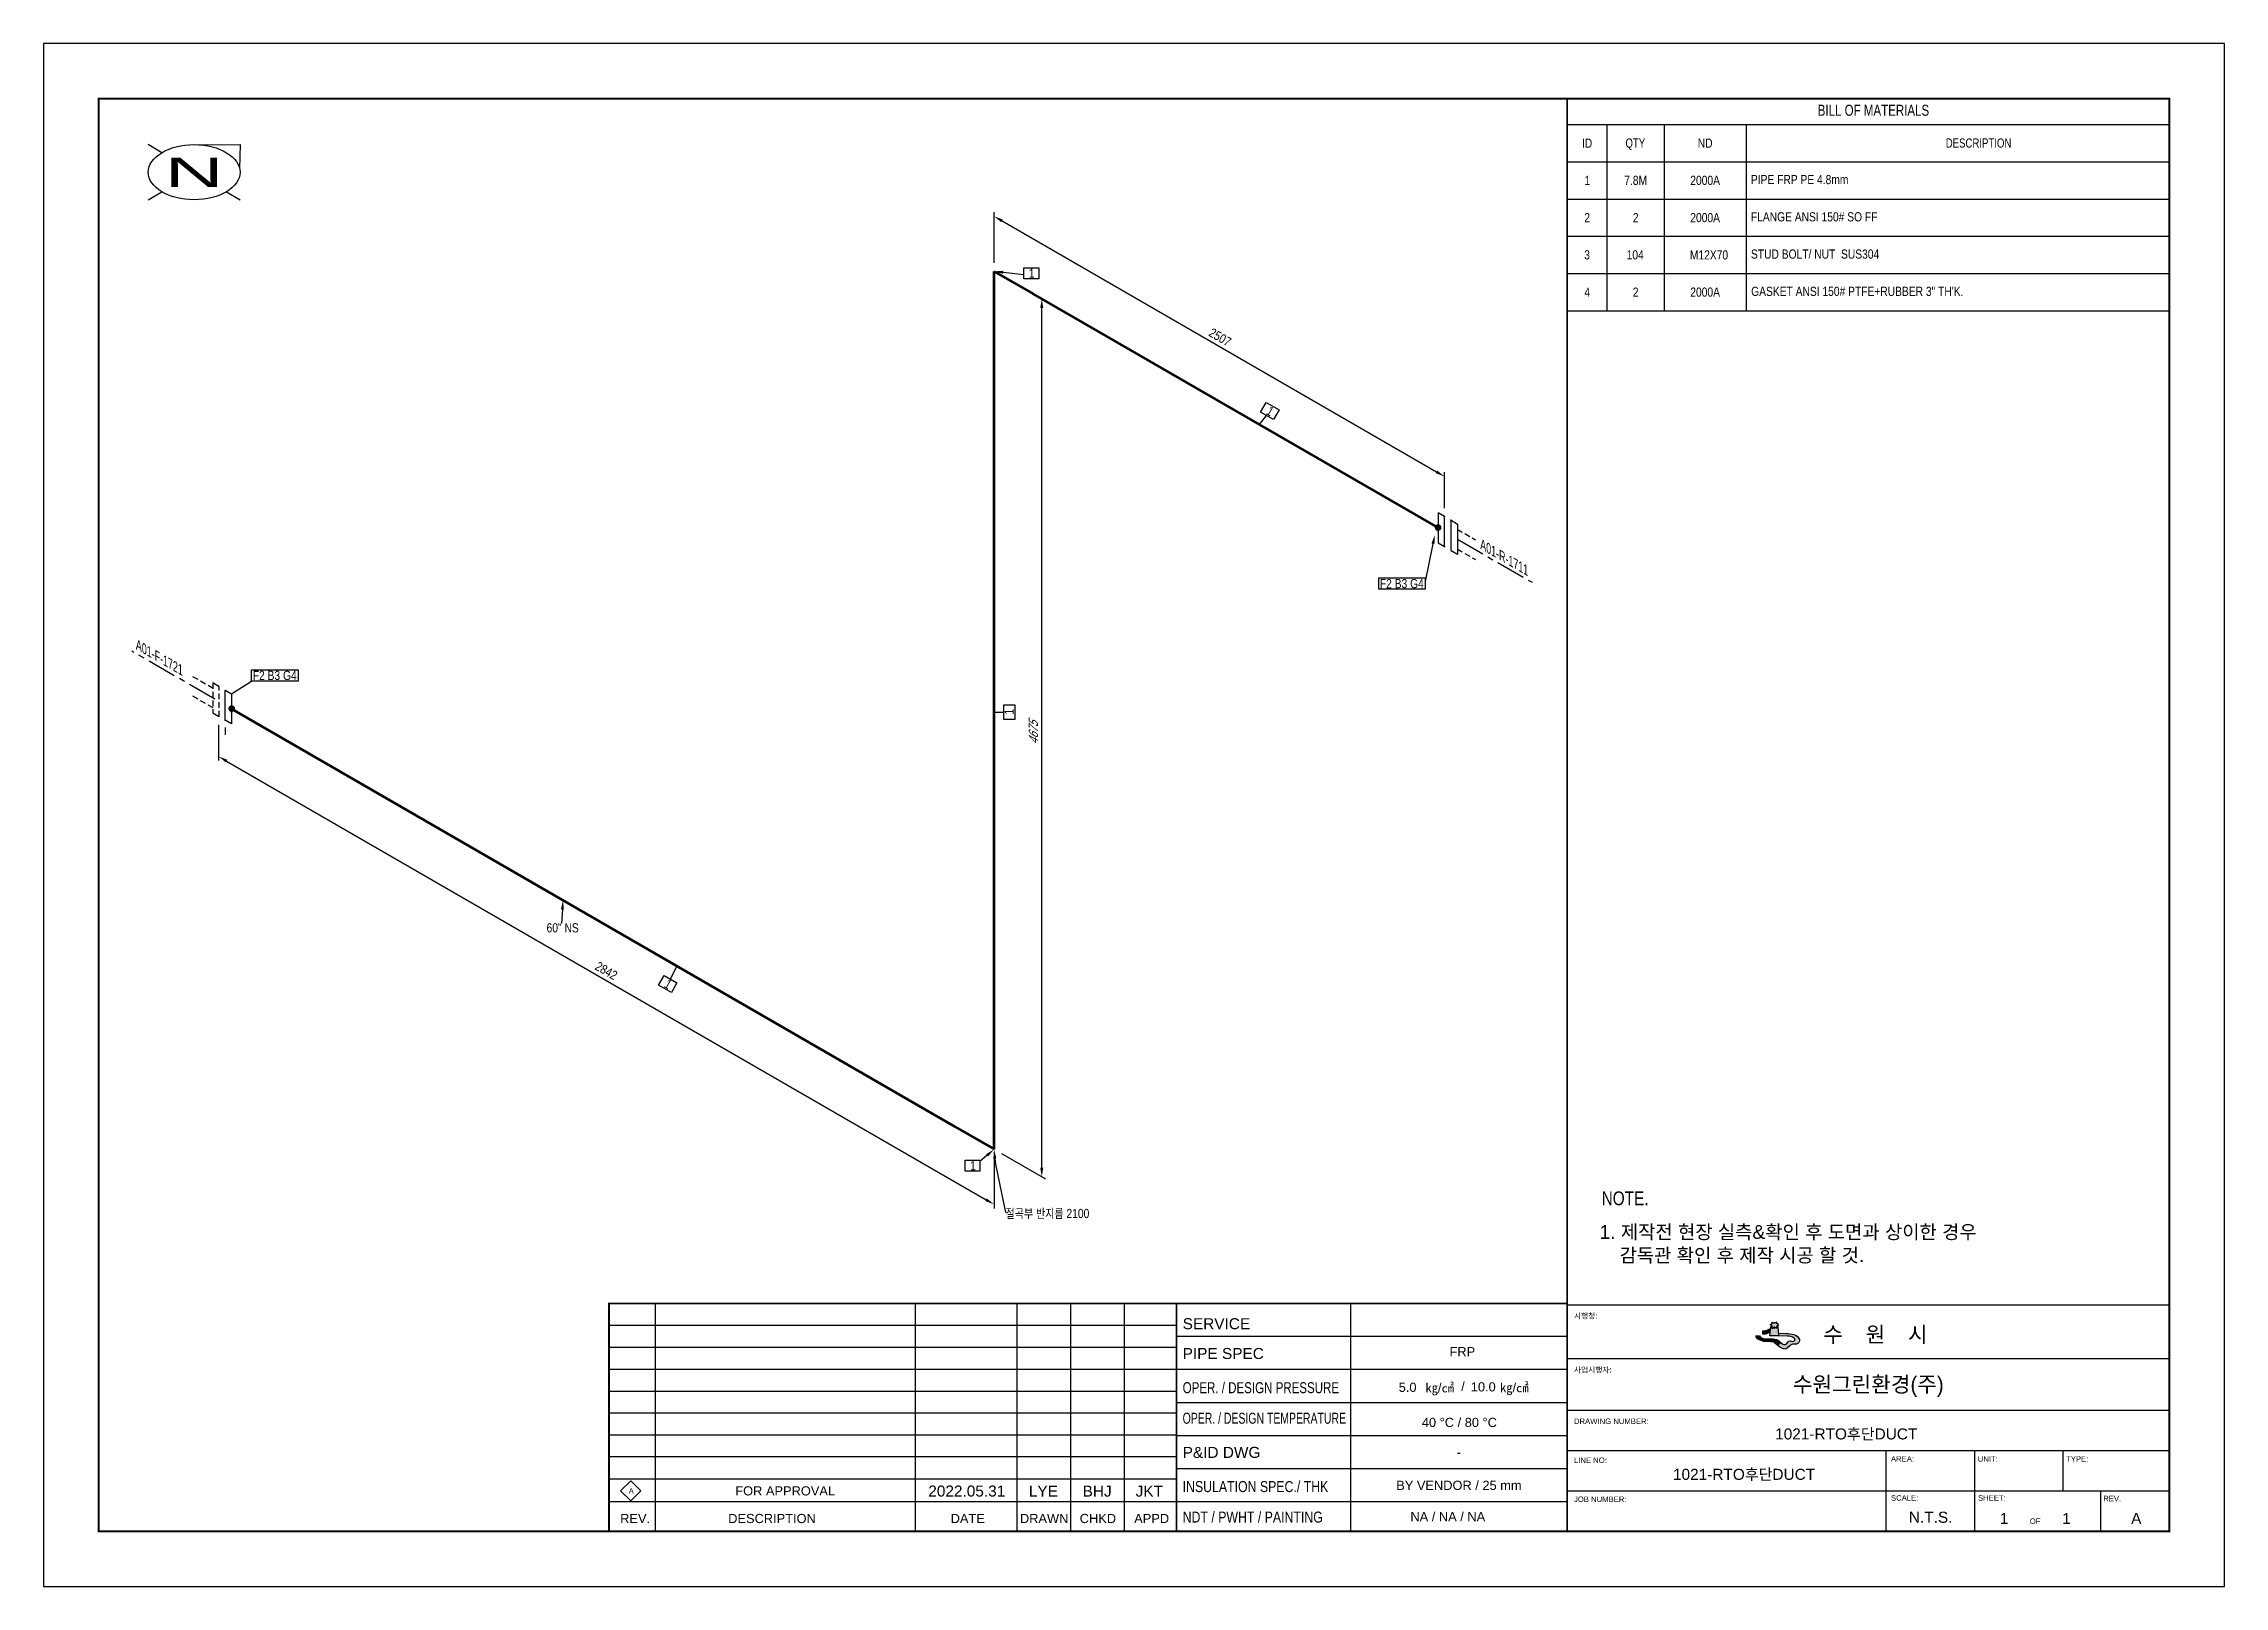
# Model space of a CAD drawing. Header units: millimetres. Extents: x 0 to 594, y 0 to 420.
import ezdxf
from ezdxf import colors
from ezdxf.entities.mleader import LeaderData, LeaderLine
from ezdxf.enums import TextEntityAlignment as Align
from ezdxf.math import Vec2, Vec3

# ---------------------------------------------------------------- set-up
doc = ezdxf.new("R2010")
doc.units = ezdxf.units.MM
doc.header["$LTSCALE"] = 0.25
doc.linetypes.add('CENTER', pattern=[50.8, 31.75, -6.35, 6.35, -6.35])
doc.linetypes.add('DASHED2', pattern=[9.525, 6.35, -3.175])
for name, color, linetype in [('7', 5, 'Continuous'), ('TITLE', 7, 'Continuous'), ('기기', 6, 'Continuous'), ('밸브', 4, 'Continuous'), ('연속', 7, 'DASHED2'), ('열 추적 선', 7, 'CENTER'), ('용접', 1, 'Continuous'), ('주석', 7, 'Continuous'), ('지시선', 1, 'Continuous'), ('치수', 1, 'Continuous'), ('테이블', 7, 'Continuous')]:
    doc.layers.add(name, color=color, linetype=linetype)
doc.layers.add('파이프', color=3, linetype='Continuous', lineweight=70)
doc.styles.add('AdskIsoAnnotation', font='arial.ttf', dxfattribs={"width": 0.8, "height": 1})
doc.styles.add('AdskIsoMetric', font='arial.ttf', dxfattribs={"width": 0.8, "height": 2.5})
doc.styles.add('AdskIsoMetric-30', font='arial.ttf', dxfattribs={"width": 0.8, "height": 2.5})
doc.styles.add('AdskIsoMetric30', font='arial.ttf', dxfattribs={"width": 0.8, "oblique": 30, "height": 2.5})
doc.styles.add('FF1', font='arial.ttf')
doc.styles.add('MtXpl_', font='')
doc.styles.add('RomanS', font='arial.ttf')
doc.styles.get("Standard").update_dxf_attribs({"font": 'arial.ttf'})
doc.styles.add('굴림', font='')
doc.styles.get('MtXpl_').set_extended_font_data('Gulim')
doc.styles.get('굴림').set_extended_font_data('Gulim')
doc.dimstyles.new('AdskIsoMetric', dxfattribs={"dimtxt": 2.5, "dimasz": 2.5, "dimexe": 1, "dimexo": 2, "dimgap": 0.8, "dimtad": 1, "dimdec": 0, "dimrnd": 1, "dimzin": 0, "dimdsep": 46, "dimtxsty": 'AdskIsoMetric', "dimcen": 0, "dimclrt": 7, "dimadec": 0, "dimazin": 0, "dimtfac": 1, "dimtdec": 0, "dimtmove": 1, "dimatfit": 3, "dimfxl": 0, "dimfrac": 2, "dimtolj": 1, "dimtzin": 0, "dimarcsym": 0})

# ---------------------------------------------------------------- blocks, each defined once
blk = doc.blocks.new('개스킷-2-IsoRight')
at = {"color": 0, "linetype": 'ByBlock', "lineweight": -2, "extrusion": (-1, 0, 0)}
for p in [(-0.053, 0.235), (0.044, 0.179), (-0.044, -0.179), (0.044, -0.23)]:
    blk.add_point(p, dxfattribs=at)
blk = doc.blocks.new('*D16')
at = {"layer": 'Defpoints', "color": 0}
for p in [(258.88, 358), (381.57, 302.16), (381.57, 291.25)]:
    blk.add_point(p, dxfattribs=at)
at = {"layer": '치수', "color": 0, "lineweight": -2}
for p, q in [((258.88, 360.31), (258.88, 374.15)), ((261.05, 371.75), (379.41, 303.41)), ((381.57, 293.56), (381.57, 303.32))]:
    blk.add_line(p, q, dxfattribs=at)
at = {"layer": '치수', "color": 0}
for points in [[(261.25, 372.11), (260.84, 371.39), (258.88, 373)], [(379.62, 303.77), (379.2, 303.05), (381.57, 302.16)]]:
    blk.add_solid(points, dxfattribs=at)
at = {"layer": '치수', "color": 7, "insert": (320.45, 340.07), "char_height": 2.5, "attachment_point": 5, "rotation": 330, "style": 'AdskIsoMetric-30'}
blk.add_mtext('\\A1;2507', dxfattribs=at)
blk = doc.blocks.new('*D17')
at = {"layer": 'Defpoints', "color": 0}
for p in [(258.88, 358), (271.87, 350.5), (258.88, 119)]:
    blk.add_point(p, dxfattribs=at)
at = {"layer": '치수', "color": 0, "lineweight": -2}
for p, q in [((271.87, 114), (271.87, 348)), ((260.88, 117.85), (272.87, 110.92))]:
    blk.add_line(p, q, dxfattribs=at)
at = {"layer": '치수', "color": 0}
for points in [[(271.45, 348), (272.29, 348), (271.87, 350.5)], [(271.45, 114), (272.29, 114), (271.87, 111.5)]]:
    blk.add_solid(points, dxfattribs=at)
at = {"layer": '치수', "color": 7, "insert": (269.6, 232.31), "char_height": 2.5, "attachment_point": 5, "rotation": 90, "style": 'AdskIsoMetric30'}
blk.add_mtext('\\A1;4675', dxfattribs=at)
blk = doc.blocks.new('개스킷 해치 표식-1-IsoRight')
at = {"linetype": 'ByBlock', "lineweight": -2, "extrusion": (0.707107, 0.408248, -0.57735)}
blk.add_line((0, 0), (0, 0.102), dxfattribs=at)
blk = doc.blocks.new('절곡부-1-Iso2DSkew90')
at = {"color": 0, "linetype": 'ByBlock', "lineweight": -2, "extrusion": (-0.707107, -0.408248, 0.57735)}
for p, q in [((0, 0), (0, 12.25)), ((-10.61, 6.12), (0, 0)), ((0, 0), (0, 0))]:
    blk.add_line(p, q, dxfattribs=at)
blk = doc.blocks.new('절곡부-1-Iso2DSkew0')
at = {"color": 0, "linetype": 'ByBlock', "lineweight": -2, "extrusion": (0.707107, 0.408248, -0.57735)}
for p, q in [((0, 0), (10.61, -6.12)), ((0, 0), (0, 0)), ((0, -12.25), (0, 0))]:
    blk.add_line(p, q, dxfattribs=at)
blk = doc.blocks.new('Buttweld')
at = {"lineweight": -2}
blk.add_hatch(color=0, dxfattribs=at).paths.add_polyline_path([(0.044, -0.003), (0.043, 0.005), (0.041, 0.013), (0.038, 0.02), (0.033, 0.026), (0.028, 0.032), (0.021, 0.037), (0.014, 0.04), (0.007, 0.042), (-0.001, 0.043), (-0.009, 0.042), (-0.017, 0.04), (-0.024, 0.037), (-0.03, 0.032), (-0.036, 0.026), (-0.04, 0.02), (-0.044, 0.013), (-0.046, 0.005), (-0.047, -0.003), (-0.046, -0.01), (-0.044, -0.018), (-0.04, -0.025), (-0.036, -0.032), (-0.03, -0.037), (-0.024, -0.042), (-0.017, -0.045), (-0.009, -0.047), (-0.001, -0.048), (0.007, -0.047), (0.014, -0.045), (0.021, -0.042), (0.028, -0.037), (0.033, -0.032), (0.038, -0.025), (0.041, -0.018), (0.043, -0.01)], is_closed=False, flags=0)
blk = doc.blocks.new('AnnoRect')
at = {"color": 0, "linetype": 'ByBlock', "lineweight": -2}
blk.add_wipeout([(-0.81, -0.6), (-0.81, 0.6), (0.81, 0.6), (0.81, -0.6)], dxfattribs=at)
blk.add_lwpolyline([(-0.81, -0.6), (-0.81, 0.6), (0.81, 0.6), (0.81, -0.6)], close=True, dxfattribs=at)
at = {"color": 0, "linetype": 'ByBlock', "lineweight": -2, "style": 'AdskIsoAnnotation', "width": 0.8}
blk.add_attdef('XX', text='', height=1, dxfattribs=at).set_placement((0, 0), align=Align.MIDDLE_CENTER)
blk = doc.blocks.new('플랜지-2-IsoRight')
at = {"color": 0, "linetype": 'ByBlock', "lineweight": -2}
blk.add_wipeout([(0.044, -0.23), (-0.044, -0.179), (-0.044, 0.23), (0.044, 0.179)], dxfattribs=at)
at = {"color": 0, "linetype": 'ByBlock', "lineweight": -2, "extrusion": (-0.707107, -0.408248, 0.57735)}
for p, q in [((-0.044, -0.179), (-0.044, 0.23)), ((-0.044, 0.23), (0.044, 0.179)), ((0.044, 0.179), (0.044, -0.23)), ((0.044, -0.23), (-0.044, -0.179))]:
    blk.add_line(p, q, dxfattribs=at)
at = {"color": 0, "linetype": 'ByBlock', "lineweight": -2}
blk.add_wipeout([(0.044, -0.23), (-0.044, -0.179), (-0.044, 0.23), (0.044, 0.179)], dxfattribs=at)
at = {"color": 0, "linetype": 'ByBlock', "lineweight": -2, "extrusion": (-0.707107, -0.408248, 0.57735)}
for p, q in [((-0.044, -0.179), (-0.044, 0.23)), ((-0.044, 0.23), (0.044, 0.179)), ((0.044, 0.179), (0.044, -0.23)), ((0.044, -0.23), (-0.044, -0.179))]:
    blk.add_line(p, q, dxfattribs=at)
blk = doc.blocks.new('수원시마크')
h = blk.add_hatch(color=5)
h.paths.add_polyline_path([(6.27, 4.13), (6.04, 6.98), (5.7, 6.98), (5.7, 7.25), (6.13, 7.29), (6.13, 7.5), (5.64, 7.81), (5.64, 8.21), (5.5, 8.21), (5.5, 8.01), (4.93, 7.98), (4.36, 8.01), (4.36, 8.21), (4.22, 8.21), (4.22, 7.81), (3.73, 7.5), (3.73, 7.29), (4.16, 7.25), (4.16, 6.98), (3.82, 6.98), (3.59, 4.13)])
h.paths.add_polyline_path([(4.76, 6.46), (4.76, 6.74), (5.1, 6.74), (5.1, 6.46)], flags=16)
h.paths.add_polyline_path([(5.41, 6.46), (5.41, 6.74), (5.75, 6.74), (5.75, 6.46)], flags=16)
h.paths.add_polyline_path([(4.45, 6.46), (4.11, 6.46), (4.11, 6.74), (4.45, 6.74)], flags=16)
h.paths.add_polyline_path([(8.83, 4.05, -0.174291), (10.75, 3.51, -0.59696), (10.82, 2.7, -0.25604), (10.22, 2.53, 0.024566), (9.63, 2.64, 0.278989), (8.96, 2.35), (8.37, 1.69, -0.298853), (7.44, 1.72), (6.79, 2.24), (5.76, 1.43), (6.54, 0.8, 0.063286), (7.28, 0.37, 0.24753), (8.73, 0.49), (9.46, 1.2, -0.193471), (10.41, 1.66), (11.45, 1.69, 0.388319), (12.37, 3.05, 0.259907), (10.64, 4.57, 0.04063), (8.4, 4.86), (6.21, 4.91), (6.27, 4.13), (6.32, 4.13)])
for color, points in [(3, [(4.54, 3.3), (1.78, 3.3, -0.16593), (0.46, 4.14), (-0.62, 4.14, 0.174295), (0.21, 3.1, 0.126792), (2.29, 2.45), (3.76, 2.41, -0.209259), (4.99, 2.06), (5.76, 1.43), (6.79, 2.24), (6.45, 2.52, 0.16522)]), (1, [(3.75, 6.08, 0.143186), (2.76, 5.78, -0.141847), (1.87, 5.57), (1.39, 5.55), (1.39, 4.73), (1.96, 4.73, 0.144474), (2.64, 4.86), (2.85, 4.99, -0.277731), (3.42, 5.19), (3.68, 5.22)])]:
    blk.add_hatch(color=color).paths.add_polyline_path(points)
at = {"color": 1}
blk.add_line((5.76, 1.43), (6.79, 2.24), dxfattribs=at)
at = {"color": 5}
for points in [[(3.59, 4.13), (3.82, 6.98), (4.16, 6.98), (4.16, 7.25), (3.73, 7.29), (3.73, 7.5), (4.22, 7.81), (4.22, 8.21), (4.36, 8.21), (4.36, 8.01), (4.93, 7.98)], [(6.27, 4.13), (6.04, 6.98), (5.7, 6.98), (5.7, 7.25), (6.13, 7.29), (6.13, 7.5), (5.64, 7.81), (5.64, 8.21), (5.5, 8.21), (5.5, 8.01), (4.93, 7.98)]]:
    blk.add_lwpolyline(points, dxfattribs=at)
for points in [[(4.11, 6.46), (4.45, 6.46), (4.45, 6.74), (4.11, 6.74)], [(4.76, 6.46), (5.1, 6.46), (5.1, 6.74), (4.76, 6.74)], [(5.75, 6.46), (5.41, 6.46), (5.41, 6.74), (5.75, 6.74)]]:
    blk.add_lwpolyline(points, close=True, dxfattribs=at)
for points in [[(6.2, 4.91), (8.4, 4.86, -0.04063), (10.64, 4.57, -0.259907), (12.37, 3.05, -0.388319), (11.45, 1.69), (10.41, 1.66, 0.193471), (9.46, 1.2), (8.73, 0.49, -0.24753), (7.28, 0.37, -0.063286), (6.54, 0.8), (4.99, 2.06, 0.209259), (3.76, 2.41), (2.29, 2.45, -0.126792), (0.21, 3.1, -0.174295), (-0.62, 4.14, -2.92713)], [(-0.62, 4.14), (0.46, 4.14, 0.16593), (1.78, 3.3), (4.54, 3.3, -0.16522), (6.45, 2.52), (7.44, 1.72, 0.298853), (8.37, 1.69), (8.96, 2.35, -0.278989), (9.63, 2.64, -0.024566), (10.22, 2.53, 0.25604), (10.82, 2.7, 0.59696), (10.75, 3.51, 0.174291), (8.83, 4.05), (6.32, 4.13), (3.59, 4.13)]]:
    blk.add_lwpolyline(points, format="xyb", dxfattribs=at)
at = {"color": 1}
blk.add_lwpolyline([(3.75, 6.08, 0.143186), (2.76, 5.78, -0.141847), (1.87, 5.57), (1.39, 5.55), (1.39, 4.73), (1.96, 4.73, 0.144474), (2.64, 4.86), (2.85, 4.99, -0.277731), (3.42, 5.19), (3.68, 5.22)], format="xyb", dxfattribs=at)
blk = doc.blocks.new('T')
at = {"layer": '지시선', "xscale": 48, "yscale": 48, "zscale": 48}
blk.add_blockref('수원시마크', (-288, -200), dxfattribs=at)

msp = doc.modelspace()

# ---------------------------------------------------------------- linework, layer by layer
at = {"color": 0, "linetype": 'ByBlock', "lineweight": 25}
for p, q in [((32.161, 390.303), (28.5, 392.5)), ((42, 392.476), (53.5, 392.5)), ((53.5, 392.5), (53.388, 386)), ((28.5, 377.5), (32.161, 379.697)), ((49.839, 379.697), (53.5, 377.5))]:
    msp.add_line(p, q, dxfattribs=at)
at = {"color": 0, "linetype": 'ByBlock', "lineweight": -2}
msp.add_line((41, 385), (41, 385), dxfattribs=at)
msp.add_line((41, 385), (41, 385), dxfattribs=at)
msp.add_line((41, 385), (41, 385), dxfattribs=at)
msp.add_line((41, 385), (41, 385), dxfattribs=at)
msp.add_line((41, 385), (41, 385), dxfattribs=at)
at = {"color": 0, "linetype": 'ByBlock', "lineweight": -2, "extrusion": (-0.707107, -0.408248, 0.57735)}
for p, q in [((381.573, 291.246), (379.805, 292.267)), ((379.805, 292.267), (379.805, 284.102)), ((381.573, 283.081), (381.573, 291.246)), ((379.805, 287.164), (379.805, 289.205)), ((379.805, 284.102), (381.573, 283.081))]:
    msp.add_line(p, q, dxfattribs=at)
for p, q in [((47.834, 244.934), (46.065, 245.955)), ((47.834, 244.934), (46.065, 245.955)), ((415, 76.69), (579, 76.69)), ((308.576, 71), (154, 71)), ((415, 68), (308.576, 68)), ((308.576, 65), (154, 65)), ((415, 62), (579, 62)), ((308.576, 59.076), (154, 59.076)), ((415, 59), (308.576, 59)), ((308.576, 53.076), (154, 53.076)), ((415, 50), (308.576, 50)), ((415, 48), (579, 48)), ((308.576, 47.152), (154, 47.152)), ((308.576, 41.152), (154, 41.152)), ((415, 41), (308.576, 41)), ((415, 37), (579, 37)), ((308.576, 35.228), (154, 35.228)), ((415, 32), (308.576, 32)), ((308.576, 29.228), (154, 29.228)), ((415, 26), (579, 26)), ((308.576, 23), (154, 23)), ((415, 23), (308.576, 23))]:
    msp.add_line(p, q)
at = {"color": 0, "linetype": 'ByBlock', "lineweight": -2, "extrusion": (-0.707107, -0.408248, -0.57735)}
for p, q in [((49.427, 235.846), (49.427, 244.011)), ((49.427, 244.011), (51.195, 242.99)), ((51.195, 242.99), (51.195, 234.825)), ((51.195, 237.887), (51.195, 239.928)), ((51.195, 234.825), (49.427, 235.846))]:
    msp.add_line(p, q, dxfattribs=at)
at = {"linetype": 'ByBlock', "lineweight": -2}
for p, q in [((166.559, 77), (166.559, 15.069)), ((237.417, 77), (237.417, 15.069)), ((265.082, 77), (265.082, 15.069)), ((279.721, 77), (279.721, 15.069)), ((294.361, 77), (294.361, 15.069)), ((356, 77), (356, 15)), ((501.921, 15), (501.921, 37)), ((526, 15), (526, 37)), ((550.079, 26), (550.079, 37)), ((560.383, 15), (560.383, 26))]:
    msp.add_line(p, q, dxfattribs=at)
at = {"linetype": 'ByBlock', "lineweight": -2, "const_width": 0.5}
for points in [[(415, 15), (415, 405)], [(415, 77), (154, 77), (154, 15)], [(308.576, 77), (308.576, 15.133)]]:
    msp.add_lwpolyline(points, dxfattribs=at)
at = {"color": 0, "linetype": 'ByBlock', "lineweight": 25}
msp.add_ellipse((41, 385), major_axis=(12.5, 0), ratio=0.6, dxfattribs=at)
at = {"color": 0, "linetype": 'ByBlock', "lineweight": -2, "extrusion": (-1, 1.22465e-16, 0)}
for p in [(47.659, 245.031), (49.602, 243.91), (49.427, 235.846)]:
    msp.add_point(p, dxfattribs=at)
at = {"layer": 'TITLE', "color": 7, "linetype": 'Continuous'}
msp.add_lwpolyline([(159.903, 23.261), (162.64, 25.999), (159.903, 28.737), (157.165, 25.999)], close=True, dxfattribs=at)
at = {"layer": '연속', "extrusion": (0.707107, 0.408248, -0.57735)}
for p, q in [((46.065, 245.955), (46.065, 237.784)), ((46.065, 245.955), (46.065, 237.784)), ((46.065, 237.784), (47.834, 236.762)), ((46.065, 237.784), (47.834, 236.762))]:
    msp.add_line(p, q, dxfattribs=at)
at = {"layer": '연속'}
for p, q in [((46.065, 245.955), (46.065, 237.784)), ((46.065, 245.955), (46.065, 237.784)), ((47.834, 236.762), (47.834, 244.934)), ((47.834, 236.762), (47.834, 244.934)), ((46.065, 237.784), (47.834, 236.762)), ((46.065, 237.784), (47.834, 236.762))]:
    msp.add_line(p, q, dxfattribs=at)
for points in [[(46.18, 244.472), (40.206, 247.921)], [(46.18, 239.134), (40.206, 242.583)]]:
    msp.add_lwpolyline(points, dxfattribs=at)
at = {"layer": '연속', "extrusion": (-1, 1.22465e-16, 0)}
msp.add_point((47.659, 236.866), dxfattribs=at)
at = {"layer": '열 추적 선', "color": 1}
msp.add_lwpolyline([(46.594, 241.564), (24.044, 254.583)], dxfattribs=at)
at = {"layer": '주석', "linetype": 'ByBlock', "lineweight": -2}
for p in [(51.195, 242.99), (56.654, 246.448)]:
    msp.add_line(p, (56.654, 246.448), dxfattribs=at)
at = {"layer": '치수'}
for p, q in [((47.659, 234.557), (47.659, 224.794)), ((49.824, 224.699), (256.716, 105.25)), ((258.881, 116.691), (258.881, 102.845))]:
    msp.add_line(p, q, dxfattribs=at)
for points in [[(50.032, 225.06), (49.616, 224.338), (47.659, 225.949)], [(256.924, 105.611), (256.508, 104.889), (258.881, 104)]]:
    msp.add_solid(points, dxfattribs=at)
at = {"layer": '테이블'}
for p, q in [((415, 405), (415, 347.268)), ((415, 405), (579, 405)), ((579, 405), (579, 347.268)), ((415, 397.982), (579, 397.982)), ((425.82, 397.982), (425.82, 387.839)), ((441.389, 397.982), (441.389, 387.839)), ((463.759, 397.982), (463.759, 387.839)), ((415, 387.839), (579, 387.839)), ((415, 387.839), (579, 387.839)), ((425.82, 387.839), (425.82, 377.696)), ((441.389, 387.839), (441.389, 377.696)), ((463.759, 387.839), (463.759, 377.696)), ((463.759, 387.839), (463.759, 377.696)), ((415, 377.696), (579, 377.696)), ((415, 377.696), (579, 377.696)), ((425.82, 377.696), (425.82, 367.554)), ((441.389, 377.696), (441.389, 367.554)), ((463.759, 377.696), (463.759, 367.554)), ((463.759, 377.696), (463.759, 367.554)), ((415, 367.554), (579, 367.554)), ((415, 367.554), (579, 367.554)), ((425.82, 367.554), (425.82, 347.268)), ((441.389, 367.554), (441.389, 347.268)), ((463.759, 367.554), (463.759, 347.268)), ((463.759, 367.554), (463.759, 347.268)), ((415, 357.411), (579, 357.411)), ((415, 347.268), (579, 347.268))]:
    msp.add_line(p, q, dxfattribs=at)
at = {"layer": '파이프'}
for points in [[(269.488, 351.876), (379.805, 288.184)], [(258.881, 131.247), (258.881, 345.753)], [(51.195, 238.908), (248.274, 125.124)]]:
    msp.add_lwpolyline(points, dxfattribs=at)

# ---------------------------------------------------------------- block references
at = {"layer": '7', "xscale": 0.01912379949126055, "yscale": 0.01912379949126055, "zscale": 0.01912379949126055}
msp.add_blockref('T', (472.422, 68.207), dxfattribs=at)
at = {"layer": '밸브', "xscale": 20, "yscale": 20, "zscale": 20, "rotation": 179.9999999999639}
msp.add_blockref('개스킷-2-IsoRight', (382.457, 286.653), dxfattribs=at)
at = {"layer": '용접', "xscale": 20, "yscale": 20, "zscale": 20, "rotation": 180}
for p in [(379.805, 288.184), (51.195, 238.908)]:
    msp.add_blockref('Buttweld', p, dxfattribs=at)
at = {"layer": '치수', "xscale": 20, "yscale": 20, "zscale": 20, "rotation": 180.0000000000021}
msp.add_blockref('개스킷 해치 표식-1-IsoRight', (49.427, 233.846), dxfattribs=at)
at = {"layer": '파이프'}
for name, p in [('절곡부-1-Iso2DSkew0', (258.881, 358)), ('절곡부-1-Iso2DSkew90', (258.881, 119))]:
    msp.add_blockref(name, p, dxfattribs=at)

# ---------------------------------------------------------------- texts
at = {"color": 0, "linetype": 'ByBlock', "lineweight": 40, "width": 2}
msp.add_text('N', height=8, dxfattribs=at).set_placement((41, 385), align=Align.MIDDLE_CENTER)
at = {"color": 7, "linetype": 'ByBlock', "lineweight": -2, "style": 'RomanS'}
for s, height, p in [('SERVICE', 3, (310.25, 70.006)), ('시행청:', 1.5, (416.837, 72.886)), ('PIPE SPEC', 3, (310.25, 61.898)), ('사업시행자:', 1.5, (416.837, 58.196)), ('DRAWING NUMBER:', 1.5, (416.837, 44.196)), ('P&ID DWG ', 3, (310.25, 34.973)), ('LINE NO:', 1.5, (416.837, 33.579)), ('AREA:', 1.5, (503.19, 33.944)), ('UNIT:', 1.5, (526.812, 33.944)), ('TYPE:', 1.5, (550.891, 33.944)), ('JOB NUMBER:', 1.5, (416.837, 22.962)), ('SCALE:', 1.5, (503.19, 23.327)), ('SHEET:', 1.5, (526.89, 23.327)), ('REV.', 1.5, (560.998, 23.16)), ('OF', 1.5, (541, 17))]:
    msp.add_text(s, height=height, dxfattribs=at).set_placement(p)
at = {"style": '굴림'}
msp.add_text('수    원    시', height=4.25599, dxfattribs=at).set_placement((484.757, 66.468))
at = {"color": 7, "style": 'AdskIsoMetric'}
for s, p in [('FRP', (382.947, 62.646)), ('5.0', (369.103, 52.946)), ('㎏/㎠', (376.378, 52.807)), ('/', (386.126, 53.202)), ('10.0', (388.732, 53.064)), ('㎏/㎠', (396.696, 52.866)), ('40 %%DC / 80 %%DC', (375.399, 43.383)), ('NA / NA / NA', (372.284, 17.73))]:
    msp.add_text(s, height=2.5, dxfattribs=at).set_placement(p)
at = {"color": 7, "linetype": 'ByBlock', "lineweight": -2, "style": 'RomanS'}
for s, width, p in [('OPER. / DESIGN PRESSURE', 0.75, (310.25, 52.589)), ('OPER. / DESIGN TEMPERATURE', 0.68, (310.25, 44.281)), ('INSULATION SPEC./ THK', 0.8, (310.25, 25.664)), ('NDT / PWHT / PAINTING', 0.8, (310.25, 17.356))]:
    msp.add_text(s, height=3, dxfattribs=dict(at, width=width)).set_placement(p)
at = {"style": '굴림'}
msp.add_text('수원그린환경(주)', height=4.256, dxfattribs=at).set_placement((497, 55), align=Align.MIDDLE_CENTER)
at = {"color": 7, "style": 'AdskIsoMetric'}
for s, p in [('-', (385.5, 36.5)), ('FOR APPROVAL', (201.988, 26)), ('BY VENDOR / 25 mm', (385.5, 27.5))]:
    msp.add_text(s, height=2.5, dxfattribs=at).set_placement(p, align=Align.MIDDLE_CENTER)
at = {"color": 7, "linetype": 'ByBlock', "lineweight": -2, "style": 'RomanS'}
for s, p in [('REV.', (161.116, 17.225)), ('DESCRIPTION', (198.401, 17.225)), ('DATE', (251.719, 17.225)), ('DRAWN', (272.53, 17.225)), ('CHKD', (287.17, 17.225)), ('APPD', (301.809, 17.225))]:
    msp.add_text(s, height=2.5, dxfattribs=at).set_placement(p, align=Align.CENTER)
at = {"color": 7, "linetype": 'ByBlock', "lineweight": -2}
msp.add_text('N.T.S.', height=3, dxfattribs=at).set_placement((514, 17.32), align=Align.CENTER)
at = {"color": 7}
for tag, p in [('1021-RTO후단DUCT', (491, 40)), ('1021-RTO후단DUCT', (463.172, 29)), ('2022.05.31', (251.451, 24.452)), ('LYE', (272.32, 24.424)), ('BHJ', (286.959, 24.424)), ('JKT', (301.175, 24.424)), ('1', (534, 17)), ('1', (551, 17)), ('A', (570, 17))]:
    msp.add_attdef(tag, text='', height=3, dxfattribs=at).set_placement(p, align=Align.CENTER)
at = {"layer": 'TITLE', "color": 7, "linetype": 'Continuous', "style": 'FF1'}
msp.add_text('A', height=1.495, dxfattribs=at).set_placement((159.354, 25.222))
at = {"layer": '기기', "style": 'AdskIsoMetric-30', "oblique": 330, "width": 0.8}
for s, p in [('A01-R-1711', (391.323, 282.467)), ('A01-F-1721', (25.142, 255.147))]:
    msp.add_text(s, height=2.5, rotation=330, dxfattribs=at).set_placement(p)
at = {"layer": '주석', "style": 'AdskIsoAnnotation', "width": 0.8}
msp.add_text('NOTE.', height=3.75, dxfattribs=at).set_placement((424.373, 103.772))
at = {"layer": '주석', "style": 'AdskIsoAnnotation'}
for s, p in [('1. 제작전 현장 실측&확인 후 도면과 상이한 경우 ', (423.78, 94.608)), ('   감독관 확인 후 제작 시공 할 것.', (424.903, 88.268))]:
    msp.add_text(s, height=3.75, dxfattribs=at).set_placement(p)
at = {"layer": '주석', "char_height": 2.5, "attachment_point": 7, "style": 'AdskIsoAnnotation'}
for s, insert in [('{\\Q0;60" NS}', (137, 178)), ('{\\Q0;절곡부 반지름 2100}', (262, 100))]:
    msp.add_mtext(s, dxfattribs=dict(at, insert=insert))
at = {"layer": '치수', "color": 7, "insert": (153.27, 167.592), "char_height": 2.5, "attachment_point": 5, "rotation": 330, "style": 'AdskIsoMetric-30'}
msp.add_mtext('\\A1;2842', dxfattribs=at)
at = {"layer": '테이블', "width": 0.8}
for s, height, style, p in [('BILL OF MATERIALS', 3, 'MtXpl_', (483.23, 400.364)), ('QTY', 2.5, 'MtXpl_', (430.863, 391.689)), ('DESCRIPTION', 2.5, 'MtXpl_', (518.097, 391.692)), ('1', 2.5, 'AdskIsoMetric', (419.737, 381.513)), ('7.8M', 2.5, 'AdskIsoMetric', (430.538, 381.534)), ('2000A', 2.5, 'AdskIsoMetric', (448.528, 381.534)), ('PIPE FRP PE 4.8mm ', 2.5, 'AdskIsoMetric', (465.043, 381.744)), ('2', 2.5, 'AdskIsoMetric', (419.666, 371.37)), ('2', 2.5, 'AdskIsoMetric', (432.877, 371.375)), ('2000A', 2.5, 'AdskIsoMetric', (448.528, 371.391)), ('FLANGE ANSI 150# SO FF ', 2.5, 'AdskIsoMetric', (465.03, 371.601)), ('3', 2.5, 'AdskIsoMetric', (419.638, 361.249)), ('104', 2.5, 'AdskIsoMetric', (431.189, 361.248)), ('M12X70', 2.5, 'AdskIsoMetric', (448.421, 361.233)), ('STUD BOLT/ NUT  SUS304', 2.5, 'AdskIsoMetric', (465.054, 361.457)), ('4', 2.5, 'AdskIsoMetric', (419.683, 351.089)), ('2', 2.5, 'AdskIsoMetric', (432.86, 351.084)), ('2000A', 2.5, 'AdskIsoMetric', (448.528, 351.106)), ('GASKET ANSI 150# PTFE+RUBBER 3" TH\'K.', 2.5, 'AdskIsoMetric', (465.11, 351.315))]:
    msp.add_text(s, height=height, dxfattribs=dict(at, style=style)).set_placement(p)
at = {"layer": '테이블', "char_height": 2.5, "attachment_point": 5, "style": 'AdskIsoMetric'}
for s, insert, width in [('ID', (420.41, 392.911), 7.82004), ('ND', (452.574, 392.911), 19.37038)]:
    msp.add_mtext(s, dxfattribs=dict(at, insert=insert, width=width))

# ---------------------------------------------------------------- dimensions: what is measured, and where the dimension line sits
at = {"layer": '치수'}
for base, p1, p2, angle, text, override, picture, middle in [((381.573, 302.164), (258.881, 358), (381.573, 291.246), 330, '2507', {"dimtad": 0, "dimlfac": 17.957735, "dimtxsty": 'AdskIsoMetric-30', "dimse1": 0, "dimse2": 0, "dimsd1": 0, "dimsd2": 0, "dimtmove": 1}, '*D16', (320.447, 340.072)), ((271.871, 350.5), (258.881, 119), (258.881, 358), 90, '4675', {"dimtad": 0, "dimlfac": 19.560654, "dimtxsty": 'AdskIsoMetric30', "dimse1": 0, "dimse2": 1, "dimsd1": 0, "dimsd2": 0, "dimtmove": 1}, '*D17', (269.605, 232.308))]:
    dim = msp.add_linear_dim(base=base, p1=p1, p2=p2, angle=angle, text=text, dimstyle='AdskIsoMetric', override=override, dxfattribs=at)
    dim.commit()
    dim.dimension.update_dxf_attribs({"geometry": picture, "text_midpoint": middle, "dimtype": 160})

# ---------------------------------------------------------------- leaders
at = {"layer": '주석'}
ml = msp.add_multileader_mtext('Standard', dxfattribs=at)
ml.set_content('')
ml.set_leader_properties()
ml.build(insert=Vec2(0, 0))
ml.multileader.update_dxf_attribs({"dogleg_length": 0, "arrow_head_size": 2.5})
ctx = ml.context
ctx.base_point, ctx.arrow_head_size = Vec3(267, 357.182), 2.5
notes = []
notes.append((ctx, [(0, (1, 1, 0), (267, 357.182), (-1, 0), 0, [(0, [(258.881, 358)], 0, [])])]))
ctx.mtext, ml.multileader.dxf.content_type = None, 0
ml = msp.add_multileader_mtext('Standard', dxfattribs=at)
ml.set_content('')
ml.set_leader_properties()
ml.build(insert=Vec2(0, 0))
ml.multileader.update_dxf_attribs({"dogleg_length": 0, "arrow_head_size": 0})
ctx = ml.context
ctx.base_point, ctx.arrow_head_size = Vec3(333.083, 318.797), 0
notes.append((ctx, [(0, (1, 1, 0), (333.083, 318.797), (-1, 0), 0, [(0, [(331.157, 316.272)], 0, [])])]))
ctx.mtext, ml.multileader.dxf.content_type = None, 0
ml = msp.add_multileader_mtext('Standard', dxfattribs=at)
ml.set_content('')
ml.set_leader_properties()
ml.build(insert=Vec2(0, 0))
ml.multileader.update_dxf_attribs({"dogleg_length": 0, "arrow_head_size": 2.5})
ctx = ml.context
ctx.base_point, ctx.arrow_head_size = Vec3(376.346, 273.552), 2.5
notes.append((ctx, [(0, (1, 1, 0), (376.346, 273.552), (-1, 0), 0, [(0, [(378.93, 286.301)], 0, [])])]))
ctx.mtext, ml.multileader.dxf.content_type = None, 0
ml = msp.add_multileader_mtext('Standard', dxfattribs=at)
ml.set_content('')
ml.set_leader_properties()
ml.build(insert=Vec2(0, 0))
ml.multileader.update_dxf_attribs({"dogleg_length": 0, "arrow_head_size": 0})
ctx = ml.context
ctx.base_point, ctx.arrow_head_size = Vec3(261.5, 238), 0
notes.append((ctx, [(0, (1, 1, 0), (261.5, 238), (-1, 0), 0, [(0, [(258.881, 238)], 0, [])])]))
ctx.mtext, ml.multileader.dxf.content_type = None, 0
ml = msp.add_multileader_mtext('Standard', dxfattribs=at)
ml.set_content('')
ml.set_leader_properties()
ml.build(insert=Vec2(0, 0))
ml.multileader.update_dxf_attribs({"dogleg_length": 0, "arrow_head_size": 2.5})
ctx = ml.context
ctx.base_point, ctx.arrow_head_size = Vec3(141.093, 180.585), 2.5
notes.append((ctx, [(0, (1, 1, 0), (141.093, 180.585), (-1, 0), 0, [(0, [(141.458, 186.794)], 0, [])])]))
ctx.mtext, ml.multileader.dxf.content_type = None, 0
ml = msp.add_multileader_mtext('Standard', dxfattribs=at)
ml.set_content('')
ml.set_leader_properties()
ml.build(insert=Vec2(0, 0))
ml.multileader.update_dxf_attribs({"dogleg_length": 0, "arrow_head_size": 0})
ctx = ml.context
ctx.base_point, ctx.arrow_head_size = Vec3(170.686, 165.336), 0
notes.append((ctx, [(0, (1, 1, 0), (170.686, 165.336), (-1, 0), 0, [(0, [(172.503, 168.87)], 0, [])])]))
ctx.mtext, ml.multileader.dxf.content_type = None, 0
ml = msp.add_multileader_mtext('Standard', dxfattribs=at)
ml.set_content('')
ml.set_leader_properties()
ml.build(insert=Vec2(0, 0))
ml.multileader.update_dxf_attribs({"dogleg_length": 0, "arrow_head_size": 2.5})
ctx = ml.context
ctx.base_point, ctx.arrow_head_size = Vec3(255.048, 115.638), 2.5
notes.append((ctx, [(0, (1, 1, 0), (255.048, 115.638), (-1, 0), 0, [(0, [(258.881, 119)], 0, [])])]))
ctx.mtext, ml.multileader.dxf.content_type = None, 0
ml = msp.add_multileader_mtext('Standard', dxfattribs=at)
ml.set_content('')
ml.set_leader_properties()
ml.build(insert=Vec2(0, 0))
ml.multileader.update_dxf_attribs({"dogleg_length": 0, "arrow_head_size": 2.5})
ctx = ml.context
ctx.base_point, ctx.arrow_head_size = Vec3(262, 101.783), 2.5
notes.append((ctx, [(0, (1, 1, 0), (262, 101.783), (-1, 0), 0, [(0, [(258.881, 119), (259.237, 114.933)], 0, [])])]))
ctx.mtext, ml.multileader.dxf.content_type = None, 0
for ctx, leaders in notes:
    for number, flags, end, landing, length, lines in leaders:
        leader = LeaderData()
        leader.index, (leader.has_last_leader_line, leader.has_dogleg_vector, leader.attachment_direction) = number, flags
        leader.last_leader_point, leader.dogleg_vector, leader.dogleg_length = Vec3(end), Vec3(landing), length
        for number, points, colour, breaks in lines:
            line = LeaderLine()
            line.index, line.vertices, line.color, line.breaks = number, Vec3.list(points), colors.encode_raw_color(colour), breaks
            leader.lines.append(line)
        ctx.leaders.append(leader)

# ---------------------------------------------------------------- next in the draw order: block references
at = {"layer": '연속', "xscale": 20.25177762182156, "yscale": 20.25177762182156, "zscale": 20.25177762182156, "rotation": 180.0000000057356}
msp.add_blockref('플랜지-2-IsoRight', (384.236, 285.575), dxfattribs=at)
at = {"layer": '주석'}
ref = msp.add_blockref('AnnoRect', (269.024, 357.5), dxfattribs=dict(at, xscale=2.5, yscale=2.5, zscale=2.5))
ref.add_attrib('XX_001', '1', (268.351, 356.245), dxfattribs={"layer": '0', "color": 0, "linetype": 'ByBlock', "lineweight": -2, "height": 2.5, "style": 'AdskIsoAnnotation', "width": 0.8})
ref = msp.add_blockref('AnnoRect', (334, 320), dxfattribs=dict(at, xscale=2.500000000000001, yscale=2.500000000000001, zscale=2.500000000000001, rotation=329.9999999999623))
ref.add_attrib('XX_001', '1', (332.79, 319.249), dxfattribs={"layer": '0', "color": 0, "linetype": 'ByBlock', "lineweight": -2, "height": 2.5, "rotation": 330, "style": 'AdskIsoAnnotation', "width": 0.8})
ref = msp.add_blockref('AnnoRect', (370, 273), dxfattribs=dict(at, xscale=7.839483394833948, yscale=2.586971350613916, zscale=2.5))
ref.add_attrib('XX_001', 'F2 B3 G4', (363.974, 271.751), dxfattribs={"layer": '0', "color": 0, "linetype": 'ByBlock', "lineweight": -2, "height": 2.5, "style": 'AdskIsoAnnotation', "width": 0.8})
ref = msp.add_blockref('AnnoRect', (63, 248), dxfattribs=dict(at, xscale=7.839483394833948, yscale=2.586971350613916, zscale=2.5))
ref.add_attrib('XX_001', 'F2 B3 G4', (56.974, 246.751), dxfattribs={"layer": '0', "color": 0, "linetype": 'ByBlock', "lineweight": -2, "height": 2.5, "style": 'AdskIsoAnnotation', "width": 0.8})
ref = msp.add_blockref('AnnoRect', (263, 238), dxfattribs=dict(at, xscale=2.500000000000001, yscale=2.500000000000001, zscale=2.500000000000001, rotation=89.99999999999076))
ref.add_attrib('XX_001', '1', (264.255, 237.327), dxfattribs={"layer": '0', "color": 0, "linetype": 'ByBlock', "lineweight": -2, "height": 2.5, "rotation": 90, "style": 'AdskIsoAnnotation', "width": 0.8})
ref = msp.add_blockref('AnnoRect', (170, 164), dxfattribs=dict(at, xscale=2.5, yscale=2.5, zscale=2.5, rotation=330.0000000000044))
ref.add_attrib('XX_001', '1', (168.79, 163.249), dxfattribs={"layer": '0', "color": 0, "linetype": 'ByBlock', "lineweight": -2, "height": 2.5, "rotation": 330, "style": 'AdskIsoAnnotation', "width": 0.8})
ref = msp.add_blockref('AnnoRect', (253.024, 114.5), dxfattribs=dict(at, xscale=2.5, yscale=2.5, zscale=2.5))
ref.add_attrib('XX_001', '1', (252.351, 113.245), dxfattribs={"layer": '0', "color": 0, "linetype": 'ByBlock', "lineweight": -2, "height": 2.5, "style": 'AdskIsoAnnotation', "width": 0.8})

# ---------------------------------------------------------------- next in the draw order: linework, layer by layer
msp.add_lwpolyline([(0, 0), (594, 0), (594, 420), (0, 420)], close=True)
at = {"const_width": 0.5}
msp.add_lwpolyline([(15, 15), (579, 15), (579, 405), (15, 405)], close=True, dxfattribs=at)
at = {"layer": '연속'}
for points in [[(385.014, 287.826), (389.989, 284.954)], [(385.014, 282.425), (389.989, 279.553)]]:
    msp.add_lwpolyline(points, dxfattribs=at)
at = {"layer": '열 추적 선', "color": 1}
msp.add_line((385.131, 285.058), (405.408, 273.351), dxfattribs=at)

doc.saveas('drawing.dxf')
